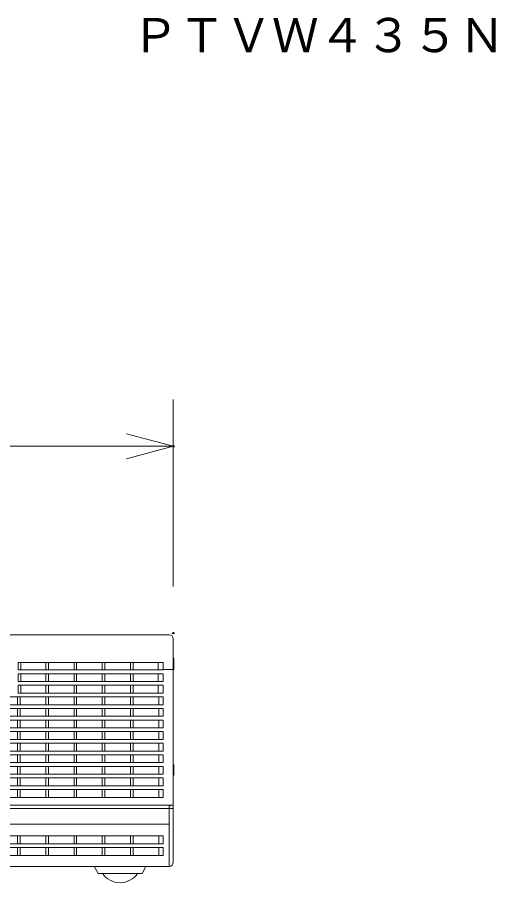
# Model space of a CAD drawing. Units: millimetres, scale not verified. Extents: x -62 to 63, y -56 to 57.
# Drawn here: x 39.07 to 59.57, y 11.41 to 48.47 of the extents above; entities that cross this region are included whole.
import ezdxf
from ezdxf.enums import TextEntityAlignment as Align

# ---------------------------------------------------------------- set-up
doc = ezdxf.new("R2010")
doc.units = ezdxf.units.MM
doc.header["$LTSCALE"] = 0.125
doc.header["$PDMODE"] = 32
doc.header["$PDSIZE"] = 0.0625
for name, color, linetype, lineweight in [('0-0_0', 7, 'Continuous', 18), ('0-4_GAIKEI', 7, 'Continuous', 18), ('0-5_SUNPO', 7, 'Continuous', 18)]:
    doc.layers.add(name, color=color, linetype=linetype, lineweight=lineweight)
doc.layers.add('0-1_DEFPOINTS', color=7, linetype='Continuous')
doc.layers.add('0-6_TOUROKU', color=7, linetype='Continuous')
doc.styles.add('ＭＳ ゴシック', font='')
doc.styles.get('ＭＳ ゴシック').set_extended_font_data('MS Gothic')

# ---------------------------------------------------------------- blocks, each defined once
blk = doc.blocks.new('_OPEN30')
at = {"layer": '0-0_0'}
blk.add_line((0, 0), (-1, 0), dxfattribs=at)
blk.add_lwpolyline([(-1, 0.26795), (0, 0), (-1, -0.26795)], dxfattribs=at)
blk = doc.blocks.new('D6')
at = {"layer": '0-1_DEFPOINTS'}
for p in [(41.924, 23.9457), (11.424, 15.9457), (41.924, 15.9457)]:
    blk.add_point(p, dxfattribs=at)
at = {"layer": '0-5_SUNPO'}
for p, q in [((11.424, 17.9457), (11.424, 25.9457)), ((41.924, 17.9457), (41.924, 25.9457)), ((13.424, 23.9457), (39.924, 23.9457))]:
    blk.add_line(p, q, dxfattribs=at)
at = {"layer": '0-5_SUNPO', "xscale": 2, "yscale": 2, "rotation": 180}
blk.add_blockref('_OPEN30', (11.424, 23.9457), dxfattribs=at)
at = {"layer": '0-5_SUNPO', "xscale": 2, "yscale": 2}
blk.add_blockref('_OPEN30', (41.924, 23.9457), dxfattribs=at)
at = {"layer": '0-5_SUNPO', "style": 'ＭＳ ゴシック'}
blk.add_text('305', height=1.833, dxfattribs=at).set_placement((24.799, 24.4457), align=Align.BOTTOM_LEFT)

msp = doc.modelspace()

# ---------------------------------------------------------------- linework, layer by layer
at = {"layer": '0-4_GAIKEI'}
for p, q in [((15.4357, 22.0327), (45.5785, 22.0327)), ((45.7571, 21.8739), (45.756, 21.8739)), ((45.7571, 21.8739), (45.7571, 12.2882)), ((39.1037, 20.5343), (39.1037, 20.8419)), ((45.3168, 20.8419), (39.1037, 20.8419)), ((39.2227, 20.5343), (39.2227, 20.8419)), ((40.2944, 20.8419), (40.2944, 20.5345)), ((40.4036, 20.8419), (40.4036, 20.5345)), ((41.505, 20.8419), (41.505, 20.5347)), ((41.6142, 20.8419), (41.6142, 20.5347)), ((42.7157, 20.8419), (42.7157, 20.5349)), ((42.8248, 20.8419), (42.8248, 20.5349)), ((43.9263, 20.8419), (43.9263, 20.5351)), ((44.0354, 20.8419), (44.0354, 20.5351)), ((45.1071, 20.5353), (45.1071, 20.8419)), ((45.3168, 20.5353), (45.3168, 20.8419)), ((39.1037, 20.5343), (45.3168, 20.5353)), ((39.1037, 20.0282), (39.1037, 20.3656)), ((45.319, 20.3656), (39.1037, 20.3656)), ((39.1037, 20.0282), (45.319, 20.0282)), ((39.2227, 20.0282), (39.2227, 20.3656)), ((40.2944, 20.3656), (40.2944, 20.0282)), ((40.4036, 20.3656), (40.4036, 20.0282)), ((41.505, 20.3656), (41.505, 20.0282)), ((41.6142, 20.3656), (41.6142, 20.0282)), ((42.7157, 20.3656), (42.7157, 20.0282)), ((42.8248, 20.3656), (42.8248, 20.0282)), ((43.9263, 20.3656), (43.9263, 20.0282)), ((44.0354, 20.3656), (44.0354, 20.0282)), ((45.1071, 20.0282), (45.1071, 20.3656)), ((45.3168, 20.0282), (45.3168, 20.3656)), ((39.1037, 19.532), (39.1037, 19.8694)), ((45.319, 19.8694), (39.1037, 19.8694)), ((39.2227, 19.532), (39.2227, 19.8694)), ((40.2944, 19.8694), (40.2944, 19.532)), ((40.4036, 19.8694), (40.4036, 19.532)), ((41.505, 19.8694), (41.505, 19.532)), ((41.6142, 19.8694), (41.6142, 19.532)), ((42.7157, 19.8694), (42.7157, 19.532)), ((42.8248, 19.8694), (42.8248, 19.532)), ((43.9263, 19.8694), (43.9263, 19.532)), ((44.0354, 19.8694), (44.0354, 19.532)), ((45.1071, 19.532), (45.1071, 19.8694)), ((45.3168, 19.532), (45.3168, 19.8694)), ((45.319, 19.3733), (19.6409, 19.3733)), ((39.0838, 19.3733), (39.0838, 19.0415)), ((39.1037, 19.532), (45.319, 19.532)), ((39.193, 19.3733), (39.193, 19.0415)), ((40.2944, 19.3733), (40.2944, 19.0415)), ((40.4036, 19.3733), (40.4036, 19.0415)), ((41.505, 19.3733), (41.505, 19.0415)), ((41.6142, 19.3733), (41.6142, 19.0415)), ((42.7157, 19.3733), (42.7157, 19.0415)), ((42.8248, 19.3733), (42.8248, 19.0415)), ((43.9263, 19.3733), (43.9263, 19.0415)), ((44.0354, 19.3733), (44.0354, 19.0415)), ((45.1369, 19.3733), (45.1369, 19.0415)), ((45.319, 19.3733), (45.319, 19.0359)), ((19.6409, 19.0359), (45.319, 19.0359)), ((45.319, 18.8771), (19.6409, 18.8771)), ((19.6409, 18.5397), (45.319, 18.5397)), ((39.0838, 18.8771), (39.0838, 18.5454)), ((39.193, 18.8771), (39.193, 18.5454)), ((40.2944, 18.8771), (40.2944, 18.5454)), ((40.4036, 18.8771), (40.4036, 18.5454)), ((41.505, 18.8771), (41.505, 18.5454)), ((41.6142, 18.8771), (41.6142, 18.5454)), ((42.7157, 18.8771), (42.7157, 18.5454)), ((42.8248, 18.8771), (42.8248, 18.5454)), ((43.9263, 18.8771), (43.9263, 18.5454)), ((44.0354, 18.8771), (44.0354, 18.5454)), ((45.1369, 18.8771), (45.1369, 18.5454)), ((45.319, 18.8771), (45.319, 18.5397)), ((45.319, 18.381), (19.6409, 18.381)), ((39.0838, 18.381), (39.0838, 18.0492)), ((39.193, 18.381), (39.193, 18.0492)), ((40.2944, 18.381), (40.2944, 18.0492)), ((40.4036, 18.381), (40.4036, 18.0492)), ((41.505, 18.381), (41.505, 18.0492)), ((41.6142, 18.381), (41.6142, 18.0492)), ((42.7157, 18.381), (42.7157, 18.0492)), ((42.8248, 18.381), (42.8248, 18.0492)), ((43.9263, 18.381), (43.9263, 18.0492)), ((44.0354, 18.381), (44.0354, 18.0492)), ((45.1369, 18.381), (45.1369, 18.0492)), ((45.319, 18.381), (45.319, 18.0436)), ((19.6409, 18.0436), (45.319, 18.0436)), ((45.319, 17.8848), (19.6409, 17.8848)), ((39.0838, 17.8848), (39.0838, 17.553)), ((39.193, 17.8848), (39.193, 17.553)), ((40.2944, 17.8848), (40.2944, 17.553)), ((40.4036, 17.8848), (40.4036, 17.553)), ((41.505, 17.8848), (41.505, 17.553)), ((41.6142, 17.8848), (41.6142, 17.553)), ((42.7157, 17.8848), (42.7157, 17.553)), ((42.8248, 17.8848), (42.8248, 17.553)), ((43.9263, 17.8848), (43.9263, 17.553)), ((44.0354, 17.8848), (44.0354, 17.553)), ((45.1369, 17.8848), (45.1369, 17.553)), ((45.319, 17.8848), (45.319, 17.5474)), ((19.6409, 17.5474), (45.319, 17.5474)), ((45.319, 17.3886), (19.6409, 17.3886)), ((19.6409, 17.0513), (45.319, 17.0513)), ((39.0838, 17.3886), (39.0838, 17.0569)), ((39.193, 17.3886), (39.193, 17.0569)), ((40.2944, 17.3886), (40.2944, 17.0569)), ((40.4036, 17.3886), (40.4036, 17.0569)), ((41.505, 17.3886), (41.505, 17.0569)), ((41.6142, 17.3886), (41.6142, 17.0569)), ((42.7157, 17.3886), (42.7157, 17.0569)), ((42.8248, 17.3886), (42.8248, 17.0569)), ((43.9263, 17.3886), (43.9263, 17.0569)), ((44.0354, 17.3886), (44.0354, 17.0569)), ((45.1369, 17.3886), (45.1369, 17.0569)), ((45.319, 17.3886), (45.319, 17.0513)), ((45.319, 16.8925), (19.6409, 16.8925)), ((39.0838, 16.8925), (39.0838, 16.5607)), ((39.193, 16.8925), (39.193, 16.5607)), ((40.2944, 16.8925), (40.2944, 16.5607)), ((40.4036, 16.8925), (40.4036, 16.5607)), ((41.505, 16.8925), (41.505, 16.5607)), ((41.6142, 16.8925), (41.6142, 16.5607)), ((42.7157, 16.8925), (42.7157, 16.5607)), ((42.8248, 16.8925), (42.8248, 16.5607)), ((43.9263, 16.8925), (43.9263, 16.5607)), ((44.0354, 16.8925), (44.0354, 16.5607)), ((45.1369, 16.8925), (45.1369, 16.5607)), ((45.319, 16.8925), (45.319, 16.5551)), ((19.6409, 16.5551), (45.319, 16.5551)), ((45.319, 16.3963), (19.6409, 16.3963)), ((39.0838, 16.3963), (39.0838, 16.0646)), ((39.193, 16.3963), (39.193, 16.0646)), ((40.2944, 16.3963), (40.2944, 16.0646)), ((40.4036, 16.3963), (40.4036, 16.0646)), ((41.505, 16.3963), (41.505, 16.0646)), ((41.6142, 16.3963), (41.6142, 16.0646)), ((42.7157, 16.3963), (42.7157, 16.0646)), ((42.8248, 16.3963), (42.8248, 16.0646)), ((43.9263, 16.3963), (43.9263, 16.0646)), ((44.0354, 16.3963), (44.0354, 16.0646)), ((45.1369, 16.3963), (45.1369, 16.0646)), ((45.319, 16.3963), (45.319, 16.059)), ((19.6409, 16.059), (45.319, 16.059)), ((45.319, 15.9002), (19.6409, 15.9002)), ((39.0838, 15.9002), (39.0838, 15.5684)), ((39.193, 15.9002), (39.193, 15.5684)), ((40.2944, 15.9002), (40.2944, 15.5684)), ((40.4036, 15.9002), (40.4036, 15.5684)), ((41.505, 15.9002), (41.505, 15.5684)), ((41.6142, 15.9002), (41.6142, 15.5684)), ((42.7157, 15.9002), (42.7157, 15.5684)), ((42.8248, 15.9002), (42.8248, 15.5684)), ((43.9263, 15.9002), (43.9263, 15.5684)), ((44.0354, 15.9002), (44.0354, 15.5684)), ((45.1369, 15.9002), (45.1369, 15.5684)), ((45.319, 15.9002), (45.319, 15.5628)), ((19.6409, 15.5628), (45.319, 15.5628)), ((45.319, 15.404), (19.6409, 15.404)), ((39.0838, 15.404), (39.0838, 15.0723)), ((39.193, 15.404), (39.193, 15.0723)), ((40.2944, 15.404), (40.2944, 15.0723)), ((40.4036, 15.404), (40.4036, 15.0723)), ((41.505, 15.404), (41.505, 15.0723)), ((41.6142, 15.404), (41.6142, 15.0723)), ((42.7157, 15.404), (42.7157, 15.0723)), ((42.8248, 15.404), (42.8248, 15.0723)), ((43.9263, 15.404), (43.9263, 15.0723)), ((44.0354, 15.404), (44.0354, 15.0723)), ((45.1369, 15.404), (45.1369, 15.0723)), ((45.319, 15.404), (45.319, 15.0666)), ((19.6409, 15.0666), (45.319, 15.0666)), ((45.319, 13.4155), (19.6409, 13.4155)), ((39.0838, 13.4155), (39.0838, 13.0838)), ((39.193, 13.4155), (39.193, 13.0838)), ((40.2944, 13.4155), (40.2944, 13.0838)), ((40.4036, 13.4155), (40.4036, 13.0838)), ((41.505, 13.4155), (41.505, 13.0838)), ((41.6142, 13.4155), (41.6142, 13.0838)), ((42.7157, 13.4155), (42.7157, 13.0838)), ((42.8248, 13.4155), (42.8248, 13.0838)), ((43.9263, 13.4155), (43.9263, 13.0838)), ((44.0354, 13.4155), (44.0354, 13.0838)), ((45.1369, 13.4155), (45.1369, 13.0838)), ((45.319, 13.4155), (45.319, 13.0781)), ((19.6409, 13.0781), (45.319, 13.0781)), ((45.319, 12.9194), (19.6409, 12.9194)), ((39.0838, 12.9194), (39.0838, 12.5876)), ((39.193, 12.9194), (39.193, 12.5876)), ((40.2944, 12.9194), (40.2944, 12.5876)), ((40.4036, 12.9194), (40.4036, 12.5876)), ((41.505, 12.9194), (41.505, 12.5876)), ((41.6142, 12.9194), (41.6142, 12.5876)), ((42.7157, 12.9194), (42.7157, 12.5876)), ((42.8248, 12.9194), (42.8248, 12.5876)), ((43.9263, 12.9194), (43.9263, 12.5876)), ((44.0354, 12.9194), (44.0354, 12.5876)), ((45.1369, 12.9194), (45.1369, 12.5876)), ((45.319, 12.9194), (45.319, 12.582)), ((19.6409, 12.582), (45.319, 12.582)), ((18.4845, 12.1096), (45.5785, 12.1096))]:
    msp.add_line(p, q, dxfattribs=at)
at = {"layer": '0-4_GAIKEI', "color": 1}
for p, q in [((45.7571, 21.0304), (45.7869, 21.0304)), ((45.7571, 20.7823), (45.7869, 20.7823)), ((45.7869, 21.0304), (45.7869, 20.5343)), ((45.7571, 20.5442), (45.319, 20.5442)), ((45.7571, 20.5343), (45.7869, 20.5343)), ((45.7571, 16.4658), (45.7869, 16.4658)), ((45.7869, 16.4658), (45.7869, 16.0193)), ((45.7571, 16.2078), (45.7869, 16.2078)), ((45.7571, 16.0193), (45.7869, 16.0193)), ((45.7571, 14.7392), (15.4357, 14.7392)), ((17.9959, 14.5903), (45.7571, 14.5903)), ((45.5785, 14.6896), (45.5785, 12.1096)), ((45.5871, 14.7395), (45.5889, 14.6896)), ((45.6169, 14.7392), (45.6186, 14.6896)), ((45.5785, 13.9256), (18.3343, 13.9256)), ((42.3634, 12.1096), (42.5321, 11.8119)), ((44.5862, 12.1096), (44.4175, 11.8119)), ((44.4175, 11.8119), (42.5321, 11.8119))]:
    msp.add_line(p, q, dxfattribs=at)
at = {"layer": '0-4_GAIKEI'}
for centre, start, end in [((45.5785, 21.854), 0, 90), ((45.5785, 12.2882), 270, 0)]:
    msp.add_arc(centre, 0.1786, start, end, dxfattribs=at)
at = {"layer": '0-4_GAIKEI', "color": 1}
msp.add_arc((43.4748, 12.3321), 0.9172, 214.64964, 325.35036, dxfattribs=at)

# ---------------------------------------------------------------- block references
at = {"layer": '0-5_SUNPO'}
msp.add_blockref('D6', (3.8331, 6.1565), dxfattribs=at)

# ---------------------------------------------------------------- texts
at = {"layer": '0-6_TOUROKU', "style": 'ＭＳ ゴシック'}
msp.add_text('ＰＴＶＷ４３５Ｎ', height=1.466, dxfattribs=at).set_placement((43.9869, 46.5406), align=Align.BOTTOM_LEFT)

doc.saveas('drawing.dxf')
